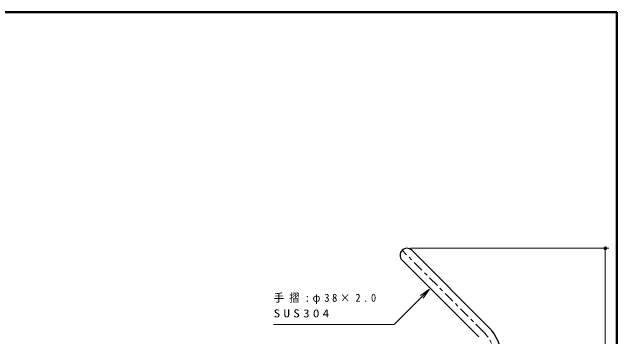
# Model space of a CAD drawing. Units: millimetres on the paper. Extents: x -365 to 0, y -19 to 257.
# Drawn here: x -166 to 0, y 167.9 to 257 of the extents above; entities that cross this region are included whole.
import ezdxf

# ---------------------------------------------------------------- set-up
doc = ezdxf.new("R2010")
doc.units = ezdxf.units.MM
doc.linetypes.add('USER2', pattern=[6, 3, -1, 1, -1])
doc.layers.add('LY_1', color=7, linetype='Continuous', lineweight=13)
doc.layers.add('LY_2', color=7, linetype='Continuous', lineweight=13)
doc.styles.add('ＭＳ ゴシック', font='')
doc.styles.get('ＭＳ ゴシック').set_extended_font_data('MS Gothic')

# ---------------------------------------------------------------- blocks, each defined once
blk = doc.blocks.new('filled_dot')
at = {"color": 0, "linetype": 'Continuous', "lineweight": -2, "const_width": 1.25}
blk.add_lwpolyline([(-0.625, 0, 1), (0.625, 0, 1)], format="xyb", close=True, dxfattribs=at)

msp = doc.modelspace()

# ---------------------------------------------------------------- linework, layer by layer
at = {"layer": 'LY_1', "linetype": 'USER2'}
msp.add_line((-36.558, 169.208), (-58.972, 191.623), dxfattribs=at)
at = {"layer": 'LY_1'}
for p, q in [((-56.629, 192.179), (-2.189, 192.179)), ((-3.189, 192.179), (-3.189, 117.179)), ((-53.905, 179.231), (-51.43, 180.998)), ((-51.43, 180.998), (-53.552, 178.877)), ((-51.43, 180.998), (-53.198, 178.523))]:
    msp.add_line(p, q, dxfattribs=at)
at = {"layer": 'LY_1', "lineweight": 25}
for p, q in [((-35.214, 170.552), (-56.285, 191.623)), ((-37.901, 167.865), (-58.972, 188.936))]:
    msp.add_line(p, q, dxfattribs=at)
at = {"layer": 'LY_1'}
msp.add_lwpolyline([(-51.43, 180.998), (-61.123, 171.306), (-94.224, 171.306)], dxfattribs=at)
at = {"layer": 'LY_1', "lineweight": 25}
for centre, radius, start, end in [((-57.629, 190.279), 1.9, 45, 225), ((-43.629, 162.137), 11.9, 0, 45)]:
    msp.add_arc(centre, radius, start, end, dxfattribs=at)
at = {"layer": 'LY_1', "linetype": 'USER2'}
msp.add_arc((-43.629, 162.137), 10, 0, 45, dxfattribs=at)
at = {"layer": 'LY_2', "lineweight": 50}
for p, q in [((0, 257), (-365, 257)), ((0, 0), (0, 257))]:
    msp.add_line(p, q, dxfattribs=at)

# ---------------------------------------------------------------- block references
at = {"layer": 'LY_1', "xscale": 0.4, "yscale": 0.4, "rotation": 270}
msp.add_blockref('filled_dot', (-3.189, 192.179), dxfattribs=at)

# ---------------------------------------------------------------- texts
at = {"layer": 'LY_1', "char_height": 2.199, "attachment_point": 4, "style": 'ＭＳ ゴシック'}
for s, insert in [('\\T1.5;\\W0.95;手摺:φ38×2.0', (-94.224, 178.306)), ('\\T1.5;\\W1.2;SUS304', (-94.224, 174.306))]:
    msp.add_mtext(s, dxfattribs=dict(at, insert=insert))

doc.saveas('drawing.dxf')
